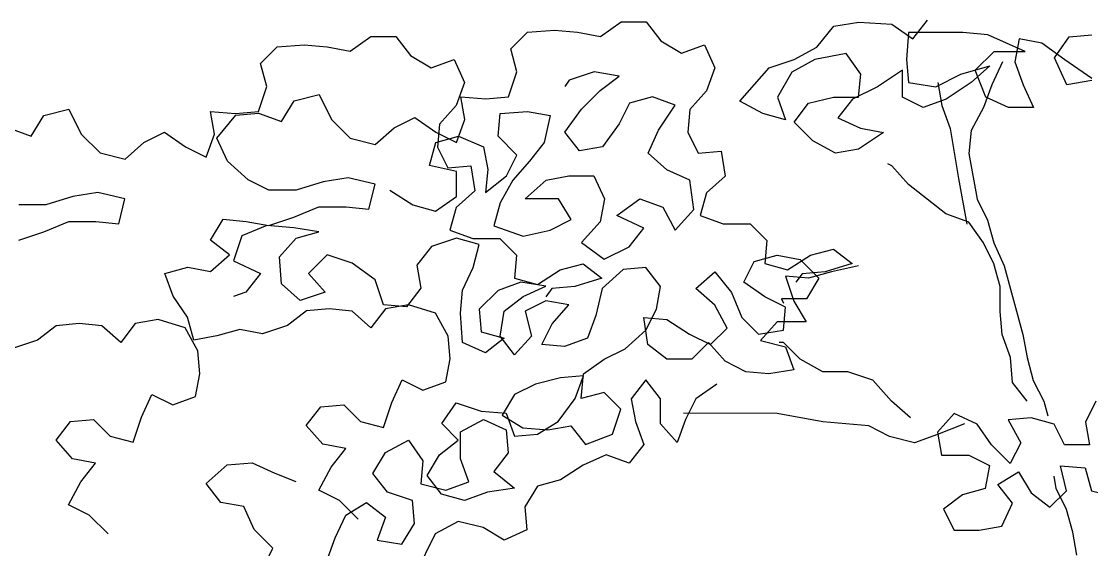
# Model space of a CAD drawing. Header units: millimetres. Extents: x -249630 to 95394, y -188036 to 109963.
# Drawn here: x -74141 to -73480, y 97916 to 98242 of the extents above; entities that cross this region are included whole.
import ezdxf

# ---------------------------------------------------------------- set-up
doc = ezdxf.new("R2010")
doc.units = ezdxf.units.MM
doc.layers.add('AHojas', color=86, linetype='Continuous')
doc.layers.add('ATronco', color=36, linetype='Continuous')

# ---------------------------------------------------------------- blocks, each defined once
blk = doc.blocks.new('Arbol_01')
at = {"layer": 'AHojas'}
for p, q in [((-0.31518, 2.14408), (-0.30796, 2.15334)), ((-0.50567, 2.14735), (-0.49228, 2.14836)), ((-0.49228, 2.14836), (-0.48095, 2.14732)), ((-0.46963, 2.14525), (-0.45933, 2.15245)), ((-0.45933, 2.15245), (-0.44697, 2.15244)), ((-0.44697, 2.15244), (-0.43977, 2.14317)), ((-0.36255, 2.14001), (-0.3543, 2.1503)), ((-0.3543, 2.1503), (-0.34194, 2.15234)), ((-0.34194, 2.15234), (-0.32547, 2.1513)), ((-0.32547, 2.1513), (-0.31518, 2.14408)), ((-0.59333, 2.13799), (-0.58303, 2.14519)), ((-0.58303, 2.14519), (-0.57067, 2.14517)), ((-0.57067, 2.14517), (-0.56347, 2.1359)), ((-0.51391, 2.13912), (-0.50567, 2.14735)), ((-0.48095, 2.14732), (-0.46963, 2.14525)), ((-0.43977, 2.14317), (-0.42948, 2.13698)), ((-0.31724, 2.14717), (-0.31828, 2.13379)), ((-0.29046, 2.14715), (-0.31724, 2.14717)), ((-0.27811, 2.14611), (-0.29046, 2.14715)), ((-0.25958, 2.13785), (-0.27811, 2.14611)), ((-0.26267, 2.14403), (-0.26473, 2.13271)), ((-0.25134, 2.14196), (-0.26267, 2.14403)), ((-0.24517, 2.13475), (-0.23795, 2.14504)), ((-0.23795, 2.14504), (-0.22662, 2.14606)), ((-0.63761, 2.13185), (-0.62937, 2.14008)), ((-0.62937, 2.14008), (-0.61598, 2.1411)), ((-0.61598, 2.1411), (-0.60466, 2.14006)), ((-0.60466, 2.14006), (-0.59333, 2.13799)), ((-0.51083, 2.12779), (-0.51391, 2.13912)), ((-0.42948, 2.13698), (-0.41815, 2.14109)), ((-0.41815, 2.14109), (-0.41301, 2.12976)), ((-0.37388, 2.13384), (-0.36255, 2.14001)), ((-0.2843, 2.12861), (-0.27503, 2.13787)), ((-0.27503, 2.13787), (-0.25958, 2.13785)), ((-0.24002, 2.13372), (-0.25134, 2.14196)), ((-0.63454, 2.12052), (-0.63761, 2.13185)), ((-0.56347, 2.1359), (-0.55318, 2.12971)), ((-0.55318, 2.12971), (-0.54185, 2.13382)), ((-0.54185, 2.13382), (-0.53671, 2.12249)), ((-0.38624, 2.12973), (-0.37388, 2.13384)), ((-0.36358, 2.13383), (-0.37492, 2.12766)), ((-0.34814, 2.1369), (-0.36358, 2.13383)), ((-0.34094, 2.1266), (-0.34814, 2.1369)), ((-0.31828, 2.13379), (-0.31726, 2.12246)), ((-0.27091, 2.13272), (-0.27607, 2.12139)), ((-0.26473, 2.13271), (-0.26063, 2.12138)), ((-0.239, 2.12136), (-0.24517, 2.13475)), ((-0.22664, 2.12444), (-0.24002, 2.13372)), ((-0.51496, 2.11543), (-0.51083, 2.12779)), ((-0.47273, 2.12775), (-0.48509, 2.12364)), ((-0.46038, 2.12568), (-0.47273, 2.12775)), ((-0.41301, 2.12976), (-0.41714, 2.11843)), ((-0.40067, 2.11327), (-0.38624, 2.12973)), ((-0.37492, 2.12766), (-0.38213, 2.11531)), ((-0.34198, 2.11528), (-0.34094, 2.1266)), ((-0.32034, 2.12864), (-0.33271, 2.12042)), ((-0.32035, 2.11526), (-0.32034, 2.12864)), ((-0.30387, 2.12039), (-0.29151, 2.12656)), ((-0.29151, 2.12656), (-0.27709, 2.13066)), ((-0.27709, 2.13066), (-0.28637, 2.12243)), ((-0.27917, 2.11522), (-0.2843, 2.12861)), ((-0.53671, 2.12249), (-0.54084, 2.11117)), ((-0.48509, 2.12364), (-0.48716, 2.12056)), ((-0.46965, 2.11848), (-0.46038, 2.12568)), ((-0.31726, 2.12246), (-0.30387, 2.12039)), ((-0.30284, 2.12245), (-0.30079, 2.11112)), ((-0.28637, 2.12243), (-0.29873, 2.11421)), ((-0.27607, 2.12139), (-0.2802, 2.11007)), ((-0.26063, 2.12138), (-0.25549, 2.11005)), ((-0.22665, 2.12341), (-0.239, 2.12136)), ((-0.63867, 2.10817), (-0.63454, 2.12052)), ((-0.62102, 2.11347), (-0.60866, 2.11655)), ((-0.60866, 2.11655), (-0.6025, 2.10419)), ((-0.47893, 2.10922), (-0.46965, 2.11848)), ((-0.41714, 2.11843), (-0.42539, 2.10917)), ((-0.33271, 2.12042), (-0.34507, 2.11425)), ((-0.62721, 2.10318), (-0.62102, 2.11347)), ((-0.54084, 2.11117), (-0.54909, 2.10191)), ((-0.53865, 2.11546), (-0.52629, 2.11441)), ((-0.5366, 2.10413), (-0.53865, 2.11546)), ((-0.52629, 2.11441), (-0.51496, 2.11543)), ((-0.45524, 2.11229), (-0.4604, 2.102)), ((-0.44392, 2.11537), (-0.45524, 2.11229)), ((-0.43259, 2.11124), (-0.44392, 2.11537)), ((-0.44084, 2.09889), (-0.43259, 2.11124)), ((-0.38935, 2.10708), (-0.40067, 2.11327)), ((-0.38213, 2.11531), (-0.37803, 2.10398)), ((-0.37391, 2.10295), (-0.36669, 2.11221)), ((-0.36669, 2.11221), (-0.35433, 2.11529)), ((-0.35433, 2.11529), (-0.34198, 2.11528)), ((-0.34507, 2.11425), (-0.35228, 2.10499)), ((-0.31006, 2.1101), (-0.32035, 2.11526)), ((-0.29873, 2.11421), (-0.31006, 2.1101)), ((-0.30079, 2.11112), (-0.29669, 2.09979)), ((-0.26784, 2.11006), (-0.27917, 2.11522)), ((-0.75091, 2.09592), (-0.74473, 2.10621)), ((-0.74473, 2.10621), (-0.73237, 2.10928)), ((-0.73237, 2.10928), (-0.7262, 2.09692)), ((-0.66235, 2.10819), (-0.64999, 2.10715)), ((-0.6603, 2.09686), (-0.66235, 2.10819)), ((-0.65914, 2.09497), (-0.64986, 2.10629)), ((-0.64999, 2.10715), (-0.63867, 2.10817)), ((-0.64986, 2.10629), (-0.63853, 2.10731)), ((-0.63853, 2.10731), (-0.62721, 2.10318)), ((-0.52013, 2.09587), (-0.51909, 2.1072)), ((-0.51909, 2.1072), (-0.5057, 2.10822)), ((-0.5057, 2.10822), (-0.49438, 2.10615)), ((-0.49438, 2.10615), (-0.49748, 2.09277)), ((-0.48718, 2.0979), (-0.47893, 2.10922)), ((-0.42539, 2.10917), (-0.42643, 2.09785)), ((-0.37803, 2.10398), (-0.38935, 2.10708)), ((-0.2802, 2.11007), (-0.28639, 2.09875)), ((-0.25549, 2.11005), (-0.26784, 2.11006)), ((-0.6025, 2.10419), (-0.59324, 2.09491)), ((-0.57161, 2.10004), (-0.56131, 2.10518)), ((-0.56131, 2.10518), (-0.55102, 2.09796)), ((-0.54909, 2.10191), (-0.55013, 2.09058)), ((-0.54073, 2.0928), (-0.5366, 2.10413)), ((-0.4604, 2.102), (-0.46865, 2.09068)), ((-0.36465, 2.09367), (-0.37391, 2.10295)), ((-0.35228, 2.10499), (-0.34096, 2.09983)), ((-0.76224, 2.10004), (-0.75091, 2.09592)), ((-0.7262, 2.09692), (-0.71694, 2.08765)), ((-0.69531, 2.09278), (-0.68501, 2.09791)), ((-0.68501, 2.09791), (-0.67472, 2.0907)), ((-0.66443, 2.08554), (-0.6603, 2.09686)), ((-0.654, 2.08364), (-0.65914, 2.09497)), ((-0.59324, 2.09491), (-0.58088, 2.09181)), ((-0.58088, 2.09181), (-0.57161, 2.10004)), ((-0.55102, 2.09796), (-0.54073, 2.0928)), ((-0.55102, 2.09281), (-0.53969, 2.09589)), ((-0.53969, 2.09589), (-0.52734, 2.09073)), ((-0.51087, 2.0866), (-0.52013, 2.09587)), ((-0.47998, 2.08863), (-0.48718, 2.0979)), ((-0.446, 2.08757), (-0.44084, 2.09889)), ((-0.42643, 2.09785), (-0.42129, 2.08755)), ((-0.32964, 2.09776), (-0.342, 2.08953)), ((-0.34096, 2.09983), (-0.32964, 2.09776)), ((-0.70459, 2.08455), (-0.69531, 2.09278)), ((-0.67472, 2.0907), (-0.66443, 2.08554)), ((-0.55412, 2.08149), (-0.55102, 2.09281)), ((-0.55013, 2.09058), (-0.54499, 2.08028)), ((-0.52734, 2.09073), (-0.52529, 2.0794)), ((-0.49748, 2.09277), (-0.5047, 2.0835)), ((-0.46865, 2.09068), (-0.47998, 2.08863)), ((-0.35333, 2.08748), (-0.36465, 2.09367)), ((-0.342, 2.08953), (-0.35333, 2.08748)), ((-0.71694, 2.08765), (-0.70459, 2.08455)), ((-0.51603, 2.07631), (-0.51087, 2.0866)), ((-0.43674, 2.07932), (-0.446, 2.08757)), ((-0.42129, 2.08755), (-0.40996, 2.08857)), ((-0.40996, 2.08857), (-0.40791, 2.07621)), ((-0.64371, 2.07436), (-0.654, 2.08364)), ((-0.54074, 2.07839), (-0.55412, 2.08149)), ((-0.54499, 2.08028), (-0.53366, 2.0813)), ((-0.53366, 2.0813), (-0.53162, 2.06894)), ((-0.52529, 2.0794), (-0.52633, 2.06808)), ((-0.5047, 2.0835), (-0.51294, 2.07424)), ((-0.42542, 2.07416), (-0.43674, 2.07932)), ((-0.32553, 2.08128), (-0.32759, 2.08231)), ((-0.3173, 2.07201), (-0.32553, 2.08128)), ((-0.63342, 2.06921), (-0.64371, 2.07436)), ((-0.59429, 2.07535), (-0.60664, 2.0733)), ((-0.5809, 2.07225), (-0.59429, 2.07535)), ((-0.54075, 2.06603), (-0.54074, 2.07839)), ((-0.52633, 2.06808), (-0.51603, 2.07631)), ((-0.51294, 2.07424), (-0.51913, 2.06292)), ((-0.50677, 2.06497), (-0.49647, 2.07423)), ((-0.49647, 2.07423), (-0.48514, 2.07628)), ((-0.48514, 2.07628), (-0.47278, 2.07627)), ((-0.47278, 2.07627), (-0.46764, 2.06494)), ((-0.42337, 2.05975), (-0.42542, 2.07416)), ((-0.40791, 2.07621), (-0.41719, 2.06798)), ((-0.62003, 2.06919), (-0.63342, 2.06921)), ((-0.60664, 2.0733), (-0.62003, 2.06919)), ((-0.584, 2.05989), (-0.5809, 2.07225)), ((-0.5737, 2.06915), (-0.56238, 2.06193)), ((-0.53162, 2.06894), (-0.54089, 2.06071)), ((-0.73035, 2.06604), (-0.74374, 2.06193)), ((-0.71799, 2.06808), (-0.73035, 2.06604)), ((-0.70461, 2.06498), (-0.71799, 2.06808)), ((-0.70771, 2.05263), (-0.70461, 2.06498)), ((-0.55105, 2.05883), (-0.54075, 2.06603)), ((-0.4903, 2.06496), (-0.50677, 2.06497)), ((-0.48413, 2.05465), (-0.4903, 2.06496)), ((-0.46764, 2.06494), (-0.46971, 2.05361)), ((-0.46147, 2.05669), (-0.45014, 2.06492)), ((-0.45014, 2.06492), (-0.43882, 2.06079)), ((-0.41719, 2.06798), (-0.42029, 2.05666)), ((-0.74374, 2.06193), (-0.75712, 2.06194)), ((-0.62107, 2.05581), (-0.60871, 2.06095)), ((-0.60871, 2.06095), (-0.59533, 2.06093)), ((-0.59533, 2.06093), (-0.584, 2.05989)), ((-0.56238, 2.06193), (-0.55105, 2.05883)), ((-0.54089, 2.06071), (-0.54399, 2.04939)), ((-0.51913, 2.06292), (-0.52223, 2.0516)), ((-0.43882, 2.06079), (-0.43265, 2.04946)), ((-0.43265, 2.04946), (-0.42337, 2.05975)), ((-0.74478, 2.04854), (-0.73242, 2.05368)), ((-0.73242, 2.05368), (-0.71903, 2.05367)), ((-0.71903, 2.05367), (-0.70771, 2.05263)), ((-0.66227, 2.04452), (-0.65608, 2.05481)), ((-0.65608, 2.05481), (-0.64476, 2.05377)), ((-0.64476, 2.05377), (-0.63343, 2.0517)), ((-0.63343, 2.0517), (-0.62107, 2.05581)), ((-0.49443, 2.04952), (-0.48413, 2.05465)), ((-0.46971, 2.05361), (-0.47899, 2.04332)), ((-0.44809, 2.0505), (-0.46147, 2.05669)), ((-0.42029, 2.05666), (-0.40896, 2.05253)), ((-0.40896, 2.05253), (-0.39558, 2.05251)), ((-0.39558, 2.05251), (-0.38735, 2.04427)), ((-0.75714, 2.04444), (-0.74478, 2.04854)), ((-0.63446, 2.0517), (-0.64683, 2.04657)), ((-0.62108, 2.05066), (-0.63446, 2.0517)), ((-0.60873, 2.04859), (-0.62108, 2.05066)), ((-0.62005, 2.04551), (-0.60873, 2.04859)), ((-0.54399, 2.04939), (-0.53267, 2.04526)), ((-0.52223, 2.0516), (-0.50782, 2.04644)), ((-0.50782, 2.04644), (-0.49443, 2.04952)), ((-0.45531, 2.04124), (-0.44809, 2.0505)), ((-0.65301, 2.0373), (-0.66227, 2.04452)), ((-0.64683, 2.04657), (-0.65096, 2.03421)), ((-0.6283, 2.03625), (-0.62005, 2.04551)), ((-0.54077, 2.04544), (-0.55313, 2.04133)), ((-0.52945, 2.04234), (-0.54077, 2.04544)), ((-0.53267, 2.04526), (-0.51928, 2.04525)), ((-0.53254, 2.03102), (-0.52945, 2.04234)), ((-0.51928, 2.04525), (-0.51105, 2.037)), ((-0.47899, 2.04332), (-0.46767, 2.03508)), ((-0.38735, 2.04427), (-0.38839, 2.03294)), ((-0.66229, 2.02908), (-0.65301, 2.0373)), ((-0.60462, 2.03726), (-0.61389, 2.028)), ((-0.59226, 2.03313), (-0.60462, 2.03726)), ((-0.55313, 2.04133), (-0.56035, 2.03207)), ((-0.51105, 2.037), (-0.51209, 2.02568)), ((-0.46767, 2.03508), (-0.45531, 2.04124)), ((-0.39354, 2.03398), (-0.38221, 2.03706)), ((-0.38221, 2.03706), (-0.37088, 2.03499)), ((-0.37706, 2.02984), (-0.36573, 2.03704)), ((-0.36573, 2.03704), (-0.3544, 2.04012)), ((-0.3544, 2.04012), (-0.34514, 2.0329)), ((-0.65096, 2.03421), (-0.63757, 2.02802)), ((-0.62728, 2.02287), (-0.6283, 2.03625)), ((-0.58095, 2.02488), (-0.59226, 2.03313)), ((-0.56035, 2.03207), (-0.5583, 2.02074)), ((-0.48943, 2.02978), (-0.47811, 2.03285)), ((-0.47811, 2.03285), (-0.46884, 2.02564)), ((-0.39869, 2.02369), (-0.39354, 2.03398)), ((-0.38839, 2.03294), (-0.37706, 2.02984)), ((-0.37088, 2.03499), (-0.36162, 2.02571)), ((-0.34514, 2.0329), (-0.35853, 2.0288)), ((-0.34205, 2.03187), (-0.35544, 2.02879)), ((-0.68494, 2.02807), (-0.67361, 2.03115)), ((-0.68083, 2.01674), (-0.68494, 2.02807)), ((-0.67361, 2.03115), (-0.66229, 2.02908)), ((-0.63757, 2.02802), (-0.64479, 2.01876)), ((-0.61389, 2.028), (-0.60566, 2.01873)), ((-0.5377, 2.01969), (-0.53254, 2.03102)), ((-0.50077, 2.02258), (-0.48943, 2.02978)), ((-0.45841, 2.02992), (-0.46871, 2.02066)), ((-0.44708, 2.03094), (-0.45841, 2.02992)), ((-0.43988, 2.02166), (-0.44708, 2.03094)), ((-0.42238, 2.02062), (-0.4131, 2.02885)), ((-0.4131, 2.02885), (-0.40488, 2.01854)), ((-0.3781, 2.02676), (-0.37399, 2.0144)), ((-0.36677, 2.02572), (-0.3781, 2.02676)), ((-0.36986, 2.02778), (-0.37295, 2.02366)), ((-0.35853, 2.0288), (-0.36986, 2.02778)), ((-0.35544, 2.02879), (-0.36677, 2.02572)), ((-0.61802, 2.01462), (-0.62728, 2.02287)), ((-0.57684, 2.01252), (-0.58095, 2.02488)), ((-0.50887, 2.02379), (-0.5202, 2.01968)), ((-0.51209, 2.02568), (-0.50077, 2.02258)), ((-0.49651, 2.02172), (-0.50887, 2.02379)), ((-0.50785, 2.01658), (-0.49651, 2.02172)), ((-0.48223, 2.02153), (-0.49356, 2.02051)), ((-0.46884, 2.02564), (-0.48223, 2.02153)), ((-0.44195, 2.01034), (-0.43988, 2.02166)), ((-0.3884, 2.01647), (-0.39869, 2.02369)), ((-0.36162, 2.02571), (-0.36781, 2.01542)), ((-0.67363, 2.00643), (-0.68083, 2.01674)), ((-0.64479, 2.01876), (-0.65097, 2.01671)), ((-0.60566, 2.01873), (-0.61802, 2.01462)), ((-0.5583, 2.02074), (-0.56551, 2.01148)), ((-0.53874, 2.00837), (-0.5377, 2.01969)), ((-0.5202, 2.01968), (-0.52947, 2.01042)), ((-0.51712, 2.00938), (-0.50785, 2.01658)), ((-0.49356, 2.02051), (-0.49665, 2.0164)), ((-0.46871, 2.02066), (-0.47182, 2.00728)), ((-0.41312, 2.01237), (-0.42238, 2.02062)), ((-0.40488, 2.01854), (-0.39974, 2.00618)), ((-0.37811, 2.01131), (-0.3884, 2.01647)), ((-0.60361, 2.01049), (-0.61494, 2.00947)), ((-0.59229, 2.00945), (-0.60361, 2.01049)), ((-0.57581, 2.01046), (-0.58303, 2.0012)), ((-0.56551, 2.01148), (-0.57684, 2.01252)), ((-0.56448, 2.01251), (-0.57581, 2.01046)), ((-0.5511, 2.00838), (-0.56448, 2.01251)), ((-0.52947, 2.01042), (-0.52846, 1.99909)), ((-0.49652, 2.01451), (-0.50682, 2.00937)), ((-0.4852, 2.01244), (-0.49652, 2.01451)), ((-0.49344, 2.00318), (-0.4852, 2.01244)), ((-0.44711, 2.00005), (-0.44195, 2.01034)), ((-0.40695, 2.00104), (-0.41312, 2.01237)), ((-0.38017, 2.01543), (-0.37914, 2.01337)), ((-0.36781, 2.01542), (-0.38017, 2.01543)), ((-0.37915, 1.99999), (-0.37811, 2.01131)), ((-0.37399, 2.0144), (-0.36782, 2.00409)), ((-0.68819, 2.00525), (-0.69951, 2.0032)), ((-0.6748, 2.00111), (-0.68819, 2.00525)), ((-0.67055, 1.9951), (-0.67363, 2.00643)), ((-0.61494, 2.00947), (-0.62421, 2.00227)), ((-0.58303, 2.0012), (-0.59229, 2.00945)), ((-0.54493, 1.99705), (-0.5511, 2.00838)), ((-0.53773, 1.99395), (-0.53874, 2.00837)), ((-0.51919, 1.99702), (-0.51712, 2.00938)), ((-0.50682, 2.00937), (-0.50374, 1.99701)), ((-0.47182, 2.00728), (-0.47594, 1.99596)), ((-0.44813, 2.00623), (-0.43681, 2.00519)), ((-0.44609, 1.99284), (-0.44813, 2.00623)), ((-0.43681, 2.00519), (-0.42549, 1.99797)), ((-0.39974, 2.00618), (-0.39151, 1.99794)), ((-0.73864, 2.0022), (-0.74792, 1.995)), ((-0.72731, 2.00322), (-0.73864, 2.0022)), ((-0.71599, 2.00218), (-0.72731, 2.00322)), ((-0.70673, 1.99394), (-0.71599, 2.00218)), ((-0.69951, 2.0032), (-0.70673, 1.99394)), ((-0.66864, 1.98978), (-0.6748, 2.00111)), ((-0.6479, 2.00023), (-0.65923, 1.99715)), ((-0.63657, 1.99816), (-0.6479, 2.00023)), ((-0.62421, 2.00227), (-0.63657, 1.99816)), ((-0.4986, 1.99289), (-0.49344, 2.00318)), ((-0.45741, 1.99079), (-0.44711, 2.00005)), ((-0.4152, 1.99281), (-0.40695, 2.00104)), ((-0.39151, 1.99794), (-0.37915, 1.99999)), ((-0.38224, 2.00411), (-0.39048, 1.99485)), ((-0.36782, 2.00409), (-0.38224, 2.00411)), ((-0.74792, 1.995), (-0.76028, 1.9909)), ((-0.65923, 1.99715), (-0.67055, 1.9951)), ((-0.54391, 1.98572), (-0.54493, 1.99705)), ((-0.52846, 1.99909), (-0.51713, 1.99599)), ((-0.51713, 1.99599), (-0.52641, 1.98879)), ((-0.51199, 1.98775), (-0.51919, 1.99702)), ((-0.50374, 1.99701), (-0.51199, 1.98775)), ((-0.47594, 1.99596), (-0.48727, 1.99185)), ((-0.42549, 1.99797), (-0.4152, 1.99281)), ((-0.39048, 1.99485), (-0.37813, 1.99175)), ((-0.66762, 1.97846), (-0.66864, 1.98978)), ((-0.52641, 1.98879), (-0.53773, 1.99395)), ((-0.48727, 1.99185), (-0.4986, 1.99289)), ((-0.46772, 1.98565), (-0.45741, 1.99079)), ((-0.43683, 1.98562), (-0.44609, 1.99284)), ((-0.41622, 1.99384), (-0.42447, 1.98561)), ((-0.408, 1.98457), (-0.41622, 1.99384)), ((-0.37916, 1.99381), (-0.38122, 1.99381)), ((-0.37093, 1.98556), (-0.37916, 1.99381)), ((-0.37813, 1.99175), (-0.37402, 1.98042)), ((-0.54598, 1.9744), (-0.54391, 1.98572)), ((-0.47802, 1.97845), (-0.46772, 1.98565)), ((-0.42447, 1.98561), (-0.43683, 1.98562)), ((-0.3977, 1.97941), (-0.408, 1.98457)), ((-0.66969, 1.96713), (-0.66762, 1.97846)), ((-0.47906, 1.9661), (-0.47802, 1.97845)), ((-0.38638, 1.97837), (-0.3977, 1.97941)), ((-0.37402, 1.98042), (-0.38638, 1.97837)), ((-0.57276, 1.96412), (-0.5676, 1.97545)), ((-0.5676, 1.97545), (-0.55731, 1.97029)), ((-0.55731, 1.97029), (-0.54598, 1.9744)), ((-0.50171, 1.97333), (-0.51201, 1.96819)), ((-0.48935, 1.9764), (-0.50171, 1.97333)), ((-0.47802, 1.97742), (-0.48935, 1.9764)), ((-0.48215, 1.9661), (-0.47802, 1.97742)), ((-0.44713, 1.97534), (-0.45435, 1.96607)), ((-0.43993, 1.96606), (-0.44713, 1.97534)), ((-0.41213, 1.97324), (-0.42243, 1.96605)), ((-0.25871, 1.96487), (-0.26591, 1.97414)), ((-0.25561, 1.97516), (-0.25047, 1.96486)), ((-0.69647, 1.95686), (-0.69131, 1.96818)), ((-0.69131, 1.96818), (-0.68102, 1.96302)), ((-0.51201, 1.96819), (-0.5182, 1.9579)), ((-0.46773, 1.96918), (-0.47906, 1.9661)), ((-0.4595, 1.96093), (-0.46773, 1.96918)), ((-0.68102, 1.96302), (-0.66969, 1.96713)), ((-0.60777, 1.9621), (-0.59645, 1.96312)), ((-0.59645, 1.96312), (-0.58822, 1.95487)), ((-0.57689, 1.95177), (-0.57276, 1.96412)), ((-0.54806, 1.9538), (-0.54084, 1.96409)), ((-0.54084, 1.96409), (-0.52849, 1.95996)), ((-0.4904, 1.95478), (-0.48215, 1.9661)), ((-0.45435, 1.96607), (-0.4523, 1.95475)), ((-0.43994, 1.95371), (-0.43993, 1.96606)), ((-0.42243, 1.96605), (-0.42759, 1.95575)), ((-0.25047, 1.96486), (-0.24842, 1.95765)), ((-0.22473, 1.96484), (-0.22989, 1.95454)), ((-0.61499, 1.95284), (-0.60777, 1.9621)), ((-0.52849, 1.95996), (-0.51614, 1.95892)), ((-0.5182, 1.9579), (-0.50791, 1.95171)), ((-0.51614, 1.95892), (-0.51203, 1.94759)), ((-0.46363, 1.94858), (-0.4595, 1.96093)), ((-0.29475, 1.95872), (-0.303, 1.94946)), ((-0.28343, 1.95356), (-0.29475, 1.95872)), ((-0.73869, 1.94557), (-0.73148, 1.95483)), ((-0.73148, 1.95483), (-0.72015, 1.95585)), ((-0.72015, 1.95585), (-0.71192, 1.94761)), ((-0.7006, 1.94451), (-0.69647, 1.95686)), ((-0.60676, 1.94356), (-0.61499, 1.95284)), ((-0.58822, 1.95487), (-0.57689, 1.95177)), ((-0.53983, 1.94556), (-0.54806, 1.9538)), ((-0.5388, 1.94968), (-0.52747, 1.95585)), ((-0.52747, 1.95585), (-0.51614, 1.95069)), ((-0.5007, 1.94861), (-0.4904, 1.95478)), ((-0.49555, 1.95067), (-0.48422, 1.95272)), ((-0.48422, 1.95272), (-0.47702, 1.94344)), ((-0.4523, 1.95475), (-0.44819, 1.94342)), ((-0.43172, 1.94443), (-0.43994, 1.95371)), ((-0.42759, 1.95575), (-0.43172, 1.94443)), ((-0.28961, 1.95357), (-0.303, 1.94843)), ((-0.27623, 1.94326), (-0.28343, 1.95356)), ((-0.25666, 1.95663), (-0.26799, 1.95561)), ((-0.26799, 1.95561), (-0.26182, 1.94428)), ((-0.24534, 1.95353), (-0.25666, 1.95663)), ((-0.2402, 1.94323), (-0.24534, 1.95353)), ((-0.22989, 1.95454), (-0.22784, 1.94321)), ((-0.71192, 1.94761), (-0.7006, 1.94451)), ((-0.53881, 1.93629), (-0.5388, 1.94968)), ((-0.51614, 1.95069), (-0.51512, 1.93936)), ((-0.51203, 1.94759), (-0.5007, 1.94861)), ((-0.50791, 1.95171), (-0.49555, 1.95067)), ((-0.47702, 1.94344), (-0.46363, 1.94858)), ((-0.31433, 1.94432), (-0.32669, 1.94742)), ((-0.303, 1.94843), (-0.31433, 1.94432)), ((-0.303, 1.94946), (-0.30095, 1.93813)), ((-0.73047, 1.9363), (-0.73869, 1.94557)), ((-0.59544, 1.94149), (-0.60676, 1.94356)), ((-0.60265, 1.93223), (-0.59544, 1.94149)), ((-0.57588, 1.93941), (-0.56454, 1.94558)), ((-0.56454, 1.94558), (-0.55734, 1.93528)), ((-0.5491, 1.93836), (-0.53983, 1.94556)), ((-0.44819, 1.94342), (-0.45541, 1.93416)), ((-0.26698, 1.93398), (-0.27623, 1.94326)), ((-0.26182, 1.94428), (-0.26698, 1.93398)), ((-0.22784, 1.94321), (-0.2402, 1.94323)), ((-0.71914, 1.93423), (-0.73047, 1.9363)), ((-0.58206, 1.92912), (-0.57588, 1.93941)), ((-0.55529, 1.92807), (-0.5491, 1.93836)), ((-0.5347, 1.92496), (-0.53881, 1.93629)), ((-0.51512, 1.93936), (-0.52234, 1.9301)), ((-0.46673, 1.93828), (-0.47806, 1.93315)), ((-0.45541, 1.93416), (-0.46673, 1.93828)), ((-0.30095, 1.93813), (-0.28757, 1.93812)), ((-0.28757, 1.93812), (-0.27727, 1.93296)), ((-0.72636, 1.92497), (-0.71914, 1.93423)), ((-0.66444, 1.92405), (-0.65414, 1.93331)), ((-0.65414, 1.93331), (-0.64178, 1.93433)), ((-0.64178, 1.93433), (-0.63046, 1.92917)), ((-0.60884, 1.92091), (-0.60265, 1.93223)), ((-0.55734, 1.93528), (-0.55838, 1.92395)), ((-0.47806, 1.93315), (-0.48939, 1.92595)), ((-0.27727, 1.93296), (-0.27934, 1.92164)), ((-0.24226, 1.93293), (-0.22991, 1.93189)), ((-0.23919, 1.92057), (-0.24226, 1.93293)), ((-0.22991, 1.93189), (-0.22683, 1.92056)), ((-0.63046, 1.92917), (-0.62016, 1.92504)), ((-0.57486, 1.91985), (-0.58206, 1.92912)), ((-0.54809, 1.9188), (-0.55529, 1.92807)), ((-0.52234, 1.9301), (-0.51205, 1.92185)), ((-0.48939, 1.92595), (-0.50072, 1.92287)), ((-0.27316, 1.92369), (-0.26286, 1.92986)), ((-0.26286, 1.92986), (-0.25669, 1.91956)), ((-0.24433, 1.92161), (-0.24536, 1.92779)), ((-0.73255, 1.91364), (-0.72636, 1.92497)), ((-0.65724, 1.91478), (-0.66444, 1.92405)), ((-0.59855, 1.91575), (-0.60884, 1.92091)), ((-0.55838, 1.92395), (-0.54603, 1.92085)), ((-0.54603, 1.92085), (-0.5347, 1.92496)), ((-0.51205, 1.92185), (-0.52544, 1.9198)), ((-0.50072, 1.92287), (-0.50691, 1.91258)), ((-0.27934, 1.92164), (-0.29067, 1.91856)), ((-0.26596, 1.91442), (-0.27316, 1.92369)), ((-0.24743, 1.91234), (-0.23919, 1.92057)), ((-0.22683, 1.92056), (-0.21448, 1.91746)), ((-0.58929, 1.90648), (-0.59855, 1.91575)), ((-0.56251, 1.91572), (-0.57486, 1.91985)), ((-0.56149, 1.90439), (-0.56251, 1.91572)), ((-0.53677, 1.9157), (-0.54809, 1.9188)), ((-0.52544, 1.9198), (-0.53677, 1.9157)), ((-0.29067, 1.91856), (-0.29995, 1.91136)), ((-0.25669, 1.91956), (-0.24743, 1.91234)), ((-0.72225, 1.90849), (-0.73255, 1.91364)), ((-0.64592, 1.91271), (-0.65724, 1.91478)), ((-0.64078, 1.90138), (-0.64592, 1.91271)), ((-0.59547, 1.90854), (-0.58516, 1.91471)), ((-0.58516, 1.91471), (-0.5759, 1.90749)), ((-0.50691, 1.91258), (-0.50589, 1.90125)), ((-0.29995, 1.91136), (-0.29481, 1.90106)), ((-0.27112, 1.9031), (-0.26596, 1.91442)), ((-0.71299, 1.89921), (-0.72225, 1.90849)), ((-0.60063, 1.89722), (-0.59547, 1.90854)), ((-0.5759, 1.90749), (-0.58003, 1.89617)), ((-0.56768, 1.8941), (-0.56149, 1.90439)), ((-0.53987, 1.9054), (-0.5512, 1.89923)), ((-0.52751, 1.9023), (-0.53987, 1.9054)), ((-0.63152, 1.8921), (-0.64078, 1.90138)), ((-0.5512, 1.89923), (-0.56152, 1.87865)), ((-0.51722, 1.89611), (-0.52751, 1.9023)), ((-0.50589, 1.90125), (-0.51722, 1.89611)), ((-0.29481, 1.90106), (-0.28245, 1.90105)), ((-0.28245, 1.90105), (-0.27112, 1.9031)), ((-0.60476, 1.8859), (-0.60063, 1.89722)), ((-0.58003, 1.89617), (-0.56768, 1.8941)), ((-0.63668, 1.88181), (-0.63152, 1.8921))]:
    blk.add_line(p, q, dxfattribs=at)
at = {"layer": 'ATronco'}
for p, q in [((-0.29669, 2.09979), (-0.29259, 2.07507)), ((-0.28639, 2.09875), (-0.28743, 2.08742)), ((-0.28743, 2.08742), (-0.28333, 2.06477)), ((-0.29259, 2.07507), (-0.28849, 2.05242)), ((-0.29878, 2.05757), (-0.3173, 2.07201)), ((-0.28333, 2.06477), (-0.27819, 2.05447)), ((-0.28746, 2.05345), (-0.29878, 2.05757)), ((-0.28026, 2.04314), (-0.28746, 2.05345)), ((-0.27819, 2.05447), (-0.27511, 2.04314)), ((-0.27512, 2.03284), (-0.28026, 2.04314)), ((-0.27511, 2.04314), (-0.26998, 2.03181)), ((-0.27204, 2.02151), (-0.27512, 2.03284)), ((-0.26998, 2.03181), (-0.26074, 1.99782)), ((-0.27206, 2.00915), (-0.27204, 2.02151)), ((-0.27104, 1.99783), (-0.27206, 2.00915)), ((-0.26693, 1.9865), (-0.27104, 1.99783)), ((-0.26074, 1.99782), (-0.25869, 1.98649)), ((-0.35961, 1.97937), (-0.37093, 1.98556)), ((-0.26591, 1.97414), (-0.26693, 1.9865)), ((-0.25869, 1.98649), (-0.25561, 1.97516)), ((-0.34725, 1.97936), (-0.35961, 1.97937)), ((-0.3349, 1.97523), (-0.34725, 1.97936)), ((-0.32564, 1.96493), (-0.3349, 1.97523)), ((-0.31638, 1.95668), (-0.32564, 1.96493)), ((-0.38228, 1.9588), (-0.42861, 1.95884)), ((-0.35963, 1.95466), (-0.38228, 1.9588)), ((-0.33698, 1.95258), (-0.35963, 1.95466)), ((-0.32669, 1.94742), (-0.33698, 1.95258)), ((-0.2392, 1.9113), (-0.24433, 1.92161)), ((-0.23612, 1.89998), (-0.2392, 1.9113)), ((-0.23407, 1.88865), (-0.23612, 1.89998))]:
    blk.add_line(p, q, dxfattribs=at)

msp = doc.modelspace()

# ---------------------------------------------------------------- block references
at = {"xscale": 1250, "yscale": 1250, "zscale": 1250}
msp.add_blockref('Arbol_01', (-73196.564, 95551.303), dxfattribs=at)

doc.saveas('drawing.dxf')
